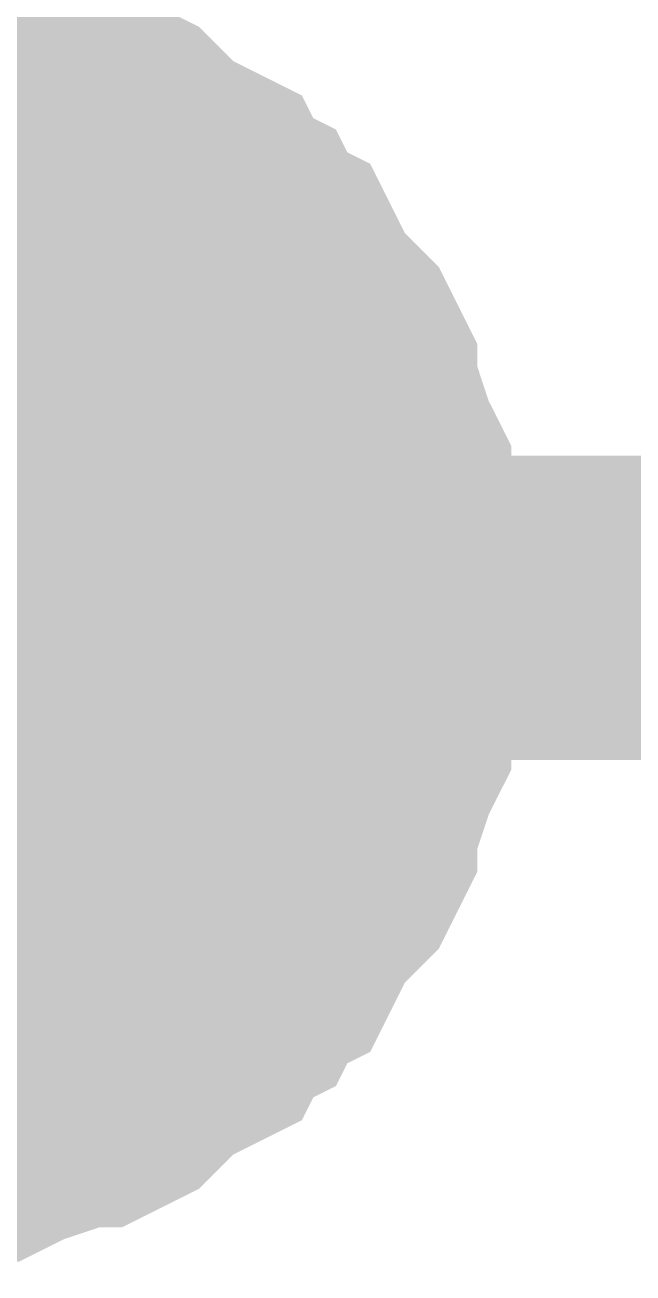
# Model space of a CAD drawing. Header units: inches. Extents: x 0 to 22.3, y 0 to 15.7.
# Drawn here: x 7.00661 to 7.0302, y 5.37418 to 5.42257 of the extents above; entities that cross this region are included whole.
import ezdxf

# ---------------------------------------------------------------- set-up
doc = ezdxf.new("R2010")
doc.units = ezdxf.units.IN
doc.header["$MEASUREMENT"] = 0
doc.layers.add('Sheet', color=255, linetype='Continuous')

msp = doc.modelspace()

# ---------------------------------------------------------------- linework, layer by layer
at = {"layer": 'Sheet'}
for points in [[(7.000135, 5.419859, 0.0118, 0.0118, 0), (7.001019, 5.419859, 0.0118, 0.0118, 0), (7.002345, 5.419859, 0.0118, 0.0118, 0), (7.003229, 5.419417, 0.0118, 0.0118, 0), (7.004113, 5.419417, 0.0118, 0.0118, 0), (7.004997, 5.419417, 0.0118, 0.0118, 0), (7.005881, 5.418975, 0.0118, 0.0118, 0), (7.007207, 5.418533, 0.0118, 0.0118, 0), (7.008092, 5.418091, 0.0118, 0.0118, 0), (7.008976, 5.418091, 0.0118, 0.0118, 0), (7.00986, 5.417649, 0.0118, 0.0118, 0), (7.010302, 5.417207, 0.0118, 0.0118, 0), (7.011186, 5.416323, 0.0118, 0.0118, 0), (7.01207, 5.415881, 0.0118, 0.0118, 0), (7.012954, 5.415439, 0.0118, 0.0118, 0), (7.013396, 5.414555, 0.0118, 0.0118, 0), (7.01428, 5.414113, 0.0118, 0.0118, 0), (7.014722, 5.413229, 0.0118, 0.0118, 0), (7.015606, 5.412787, 0.0118, 0.0118, 0), (7.016048, 5.411903, 0.0118, 0.0118, 0), (7.01649, 5.411019, 0.0118, 0.0118, 0), (7.017374, 5.410135, 0.0118, 0.0118, 0), (7.017816, 5.409693, 0.0118, 0.0118, 0), (7.018258, 5.408809, 0.0118, 0.0118, 0), (7.018258, 5.407925, 0.0118, 0.0118, 0), (7.0187, 5.407041, 0.0118, 0.0118, 0), (7.019142, 5.405715, 0.0118, 0.0118, 0), (7.019585, 5.404831, 0.0118, 0.0118, 0), (7.019585, 5.403947, 0.0118, 0.0118, 0), (7.019585, 5.403063, 0.0118, 0.0118, 0), (7.020027, 5.402179, 0.0118, 0.0118, 0), (7.020027, 5.400853, 0.0118, 0.0118, 0), (7.020027, 5.399969, 0.0118, 0.0118, 0)], [(7.000135, 5.419859, 0.0118, 0.0118, 0), (7.001019, 5.419859, 0.0118, 0.0118, 0), (7.002345, 5.419859, 0.0118, 0.0118, 0), (7.003229, 5.419417, 0.0118, 0.0118, 0), (7.004113, 5.419417, 0.0118, 0.0118, 0), (7.004997, 5.419417, 0.0118, 0.0118, 0), (7.005881, 5.418975, 0.0118, 0.0118, 0), (7.007207, 5.418533, 0.0118, 0.0118, 0), (7.008092, 5.418091, 0.0118, 0.0118, 0), (7.008976, 5.418091, 0.0118, 0.0118, 0), (7.00986, 5.417649, 0.0118, 0.0118, 0), (7.010302, 5.417207, 0.0118, 0.0118, 0), (7.011186, 5.416323, 0.0118, 0.0118, 0), (7.01207, 5.415881, 0.0118, 0.0118, 0), (7.012954, 5.415439, 0.0118, 0.0118, 0), (7.013396, 5.414555, 0.0118, 0.0118, 0), (7.01428, 5.414113, 0.0118, 0.0118, 0), (7.014722, 5.413229, 0.0118, 0.0118, 0), (7.015606, 5.412787, 0.0118, 0.0118, 0), (7.016048, 5.411903, 0.0118, 0.0118, 0), (7.01649, 5.411019, 0.0118, 0.0118, 0), (7.017374, 5.410135, 0.0118, 0.0118, 0), (7.017816, 5.409693, 0.0118, 0.0118, 0), (7.018258, 5.408809, 0.0118, 0.0118, 0), (7.018258, 5.407925, 0.0118, 0.0118, 0), (7.0187, 5.407041, 0.0118, 0.0118, 0), (7.019142, 5.405715, 0.0118, 0.0118, 0), (7.019585, 5.404831, 0.0118, 0.0118, 0), (7.019585, 5.403947, 0.0118, 0.0118, 0), (7.019585, 5.403063, 0.0118, 0.0118, 0), (7.020027, 5.402179, 0.0118, 0.0118, 0), (7.020027, 5.400853, 0.0118, 0.0118, 0), (7.020027, 5.399969, 0.0118, 0.0118, 0)], [(7.000135, 5.419859, 0.0118, 0.0118, 0), (7.001019, 5.419859, 0.0118, 0.0118, 0), (7.002345, 5.419859, 0.0118, 0.0118, 0), (7.003229, 5.419417, 0.0118, 0.0118, 0), (7.004113, 5.419417, 0.0118, 0.0118, 0), (7.004997, 5.419417, 0.0118, 0.0118, 0), (7.005881, 5.418975, 0.0118, 0.0118, 0), (7.007207, 5.418533, 0.0118, 0.0118, 0), (7.008092, 5.418091, 0.0118, 0.0118, 0), (7.008976, 5.418091, 0.0118, 0.0118, 0), (7.00986, 5.417649, 0.0118, 0.0118, 0), (7.010302, 5.417207, 0.0118, 0.0118, 0), (7.011186, 5.416323, 0.0118, 0.0118, 0), (7.01207, 5.415881, 0.0118, 0.0118, 0), (7.012954, 5.415439, 0.0118, 0.0118, 0), (7.013396, 5.414555, 0.0118, 0.0118, 0), (7.01428, 5.414113, 0.0118, 0.0118, 0), (7.014722, 5.413229, 0.0118, 0.0118, 0), (7.015606, 5.412787, 0.0118, 0.0118, 0), (7.016048, 5.411903, 0.0118, 0.0118, 0), (7.01649, 5.411019, 0.0118, 0.0118, 0), (7.017374, 5.410135, 0.0118, 0.0118, 0), (7.017816, 5.409693, 0.0118, 0.0118, 0), (7.018258, 5.408809, 0.0118, 0.0118, 0), (7.018258, 5.407925, 0.0118, 0.0118, 0), (7.0187, 5.407041, 0.0118, 0.0118, 0), (7.019142, 5.405715, 0.0118, 0.0118, 0), (7.019585, 5.404831, 0.0118, 0.0118, 0), (7.019585, 5.403947, 0.0118, 0.0118, 0), (7.019585, 5.403063, 0.0118, 0.0118, 0), (7.020027, 5.402179, 0.0118, 0.0118, 0), (7.020027, 5.400853, 0.0118, 0.0118, 0), (7.020027, 5.399969, 0.0118, 0.0118, 0)], [(7.000135, 5.419859, 0.0118, 0.0118, 0), (7.001019, 5.419859, 0.0118, 0.0118, 0), (7.002345, 5.419859, 0.0118, 0.0118, 0), (7.003229, 5.419417, 0.0118, 0.0118, 0), (7.004113, 5.419417, 0.0118, 0.0118, 0), (7.004997, 5.419417, 0.0118, 0.0118, 0), (7.005881, 5.418975, 0.0118, 0.0118, 0), (7.007207, 5.418533, 0.0118, 0.0118, 0), (7.008092, 5.418091, 0.0118, 0.0118, 0), (7.008976, 5.418091, 0.0118, 0.0118, 0), (7.00986, 5.417649, 0.0118, 0.0118, 0), (7.010302, 5.417207, 0.0118, 0.0118, 0), (7.011186, 5.416323, 0.0118, 0.0118, 0), (7.01207, 5.415881, 0.0118, 0.0118, 0), (7.012954, 5.415439, 0.0118, 0.0118, 0), (7.013396, 5.414555, 0.0118, 0.0118, 0), (7.01428, 5.414113, 0.0118, 0.0118, 0), (7.014722, 5.413229, 0.0118, 0.0118, 0), (7.015606, 5.412787, 0.0118, 0.0118, 0), (7.016048, 5.411903, 0.0118, 0.0118, 0), (7.01649, 5.411019, 0.0118, 0.0118, 0), (7.017374, 5.410135, 0.0118, 0.0118, 0), (7.017816, 5.409693, 0.0118, 0.0118, 0), (7.018258, 5.408809, 0.0118, 0.0118, 0), (7.018258, 5.407925, 0.0118, 0.0118, 0), (7.0187, 5.407041, 0.0118, 0.0118, 0), (7.019142, 5.405715, 0.0118, 0.0118, 0), (7.019585, 5.404831, 0.0118, 0.0118, 0), (7.019585, 5.403947, 0.0118, 0.0118, 0), (7.019585, 5.403063, 0.0118, 0.0118, 0), (7.020027, 5.402179, 0.0118, 0.0118, 0), (7.020027, 5.400853, 0.0118, 0.0118, 0), (7.020027, 5.399969, 0.0118, 0.0118, 0)], [(7.004113, 5.419417, 0.0039, 0.0039, 0), (7.004997, 5.419417, 0.0039, 0.0039, 0), (7.005881, 5.418975, 0.0039, 0.0039, 0), (7.007207, 5.418533, 0.0039, 0.0039, 0), (7.008092, 5.418091, 0.0039, 0.0039, 0), (7.008976, 5.418091, 0.0039, 0.0039, 0), (7.00986, 5.417649, 0.0039, 0.0039, 0), (7.010302, 5.417207, 0.0039, 0.0039, 0), (7.011186, 5.416323, 0.0039, 0.0039, 0), (7.01207, 5.415881, 0.0039, 0.0039, 0), (7.012954, 5.415439, 0.0039, 0.0039, 0), (7.013396, 5.414555, 0.0039, 0.0039, 0), (7.01428, 5.414113, 0.0039, 0.0039, 0), (7.014722, 5.413229, 0.0039, 0.0039, 0), (7.015606, 5.412787, 0.0039, 0.0039, 0), (7.016048, 5.411903, 0.0039, 0.0039, 0), (7.01649, 5.411019, 0.0039, 0.0039, 0), (7.017374, 5.410135, 0.0039, 0.0039, 0), (7.017816, 5.409693, 0.0039, 0.0039, 0), (7.018258, 5.408809, 0.0039, 0.0039, 0), (7.018258, 5.407925, 0.0039, 0.0039, 0), (7.0187, 5.407041, 0.0039, 0.0039, 0), (7.019142, 5.405715, 0.0039, 0.0039, 0), (7.019585, 5.404831, 0.0039, 0.0039, 0), (7.019585, 5.403947, 0.0039, 0.0039, 0), (7.019585, 5.403063, 0.0039, 0.0039, 0), (7.020027, 5.402179, 0.0039, 0.0039, 0), (7.020027, 5.400853, 0.0039, 0.0039, 0), (7.020027, 5.399969, 0.0039, 0.0039, 0)], [(7.004113, 5.419417, 0.0039, 0.0039, 0), (7.004997, 5.419417, 0.0039, 0.0039, 0), (7.005881, 5.418975, 0.0039, 0.0039, 0), (7.007207, 5.418533, 0.0039, 0.0039, 0), (7.008092, 5.418091, 0.0039, 0.0039, 0), (7.008976, 5.418091, 0.0039, 0.0039, 0), (7.00986, 5.417649, 0.0039, 0.0039, 0), (7.010302, 5.417207, 0.0039, 0.0039, 0), (7.011186, 5.416323, 0.0039, 0.0039, 0), (7.01207, 5.415881, 0.0039, 0.0039, 0), (7.012954, 5.415439, 0.0039, 0.0039, 0), (7.013396, 5.414555, 0.0039, 0.0039, 0), (7.01428, 5.414113, 0.0039, 0.0039, 0), (7.014722, 5.413229, 0.0039, 0.0039, 0), (7.015606, 5.412787, 0.0039, 0.0039, 0), (7.016048, 5.411903, 0.0039, 0.0039, 0), (7.01649, 5.411019, 0.0039, 0.0039, 0), (7.017374, 5.410135, 0.0039, 0.0039, 0), (7.017816, 5.409693, 0.0039, 0.0039, 0), (7.018258, 5.408809, 0.0039, 0.0039, 0), (7.018258, 5.407925, 0.0039, 0.0039, 0), (7.0187, 5.407041, 0.0039, 0.0039, 0), (7.019142, 5.405715, 0.0039, 0.0039, 0), (7.019585, 5.404831, 0.0039, 0.0039, 0), (7.019585, 5.403947, 0.0039, 0.0039, 0), (7.019585, 5.403063, 0.0039, 0.0039, 0), (7.020027, 5.402179, 0.0039, 0.0039, 0), (7.020027, 5.400853, 0.0039, 0.0039, 0), (7.020027, 5.399969, 0.0039, 0.0039, 0)], [(7.004113, 5.419417, 0.0039, 0.0039, 0), (7.004997, 5.419417, 0.0039, 0.0039, 0), (7.005881, 5.418975, 0.0039, 0.0039, 0), (7.007207, 5.418533, 0.0039, 0.0039, 0), (7.008092, 5.418091, 0.0039, 0.0039, 0), (7.008976, 5.418091, 0.0039, 0.0039, 0), (7.00986, 5.417649, 0.0039, 0.0039, 0), (7.010302, 5.417207, 0.0039, 0.0039, 0), (7.011186, 5.416323, 0.0039, 0.0039, 0), (7.01207, 5.415881, 0.0039, 0.0039, 0), (7.012954, 5.415439, 0.0039, 0.0039, 0), (7.013396, 5.414555, 0.0039, 0.0039, 0), (7.01428, 5.414113, 0.0039, 0.0039, 0), (7.014722, 5.413229, 0.0039, 0.0039, 0), (7.015606, 5.412787, 0.0039, 0.0039, 0), (7.016048, 5.411903, 0.0039, 0.0039, 0), (7.01649, 5.411019, 0.0039, 0.0039, 0), (7.017374, 5.410135, 0.0039, 0.0039, 0), (7.017816, 5.409693, 0.0039, 0.0039, 0), (7.018258, 5.408809, 0.0039, 0.0039, 0), (7.018258, 5.407925, 0.0039, 0.0039, 0), (7.0187, 5.407041, 0.0039, 0.0039, 0), (7.019142, 5.405715, 0.0039, 0.0039, 0), (7.019585, 5.404831, 0.0039, 0.0039, 0), (7.019585, 5.403947, 0.0039, 0.0039, 0), (7.019585, 5.403063, 0.0039, 0.0039, 0), (7.020027, 5.402179, 0.0039, 0.0039, 0), (7.020027, 5.400853, 0.0039, 0.0039, 0), (7.020027, 5.399969, 0.0039, 0.0039, 0)], [(7.004113, 5.419417, 0.0039, 0.0039, 0), (7.004997, 5.419417, 0.0039, 0.0039, 0), (7.005881, 5.418975, 0.0039, 0.0039, 0), (7.007207, 5.418533, 0.0039, 0.0039, 0), (7.008092, 5.418091, 0.0039, 0.0039, 0), (7.008976, 5.418091, 0.0039, 0.0039, 0), (7.00986, 5.417649, 0.0039, 0.0039, 0), (7.010302, 5.417207, 0.0039, 0.0039, 0), (7.011186, 5.416323, 0.0039, 0.0039, 0), (7.01207, 5.415881, 0.0039, 0.0039, 0), (7.012954, 5.415439, 0.0039, 0.0039, 0), (7.013396, 5.414555, 0.0039, 0.0039, 0), (7.01428, 5.414113, 0.0039, 0.0039, 0), (7.014722, 5.413229, 0.0039, 0.0039, 0), (7.015606, 5.412787, 0.0039, 0.0039, 0), (7.016048, 5.411903, 0.0039, 0.0039, 0), (7.01649, 5.411019, 0.0039, 0.0039, 0), (7.017374, 5.410135, 0.0039, 0.0039, 0), (7.017816, 5.409693, 0.0039, 0.0039, 0), (7.018258, 5.408809, 0.0039, 0.0039, 0), (7.018258, 5.407925, 0.0039, 0.0039, 0), (7.0187, 5.407041, 0.0039, 0.0039, 0), (7.019142, 5.405715, 0.0039, 0.0039, 0), (7.019585, 5.404831, 0.0039, 0.0039, 0), (7.019585, 5.403947, 0.0039, 0.0039, 0), (7.019585, 5.403063, 0.0039, 0.0039, 0), (7.020027, 5.402179, 0.0039, 0.0039, 0), (7.020027, 5.400853, 0.0039, 0.0039, 0), (7.020027, 5.399969, 0.0039, 0.0039, 0)], [(7.020027, 5.399969, 0.0118, 0.0118, 0), (7.020027, 5.399085, 0.0118, 0.0118, 0), (7.020027, 5.397759, 0.0118, 0.0118, 0), (7.019585, 5.396875, 0.0118, 0.0118, 0), (7.019585, 5.395991, 0.0118, 0.0118, 0), (7.019585, 5.395107, 0.0118, 0.0118, 0), (7.019142, 5.394223, 0.0118, 0.0118, 0), (7.0187, 5.392897, 0.0118, 0.0118, 0), (7.018258, 5.392013, 0.0118, 0.0118, 0), (7.018258, 5.391129, 0.0118, 0.0118, 0), (7.017816, 5.390245, 0.0118, 0.0118, 0), (7.017374, 5.389803, 0.0118, 0.0118, 0), (7.01649, 5.388919, 0.0118, 0.0118, 0), (7.016048, 5.388035, 0.0118, 0.0118, 0), (7.015606, 5.387151, 0.0118, 0.0118, 0), (7.014722, 5.386709, 0.0118, 0.0118, 0), (7.01428, 5.385825, 0.0118, 0.0118, 0), (7.013396, 5.385383, 0.0118, 0.0118, 0), (7.012954, 5.384499, 0.0118, 0.0118, 0), (7.01207, 5.384057, 0.0118, 0.0118, 0), (7.011186, 5.383615, 0.0118, 0.0118, 0), (7.010302, 5.382731, 0.0118, 0.0118, 0), (7.00986, 5.382289, 0.0118, 0.0118, 0), (7.008976, 5.381847, 0.0118, 0.0118, 0), (7.008092, 5.381847, 0.0118, 0.0118, 0), (7.007207, 5.381405, 0.0118, 0.0118, 0), (7.005881, 5.380963, 0.0118, 0.0118, 0), (7.004997, 5.380521, 0.0118, 0.0118, 0), (7.004113, 5.380521, 0.0118, 0.0118, 0), (7.003229, 5.380521, 0.0118, 0.0118, 0), (7.002345, 5.380079, 0.0118, 0.0118, 0), (7.001019, 5.380079, 0.0118, 0.0118, 0), (7.000135, 5.380079, 0.0118, 0.0118, 0)], [(7.000135, 5.399969, 0.0118, 0.0118, 0), (7.17032, 5.399969, 0.0118, 0.0118, 0)], [(7.020027, 5.399969, 0.0118, 0.0118, 0), (7.020027, 5.399085, 0.0118, 0.0118, 0), (7.020027, 5.397759, 0.0118, 0.0118, 0), (7.019585, 5.396875, 0.0118, 0.0118, 0), (7.019585, 5.395991, 0.0118, 0.0118, 0), (7.019585, 5.395107, 0.0118, 0.0118, 0), (7.019142, 5.394223, 0.0118, 0.0118, 0), (7.0187, 5.392897, 0.0118, 0.0118, 0), (7.018258, 5.392013, 0.0118, 0.0118, 0), (7.018258, 5.391129, 0.0118, 0.0118, 0), (7.017816, 5.390245, 0.0118, 0.0118, 0), (7.017374, 5.389803, 0.0118, 0.0118, 0), (7.01649, 5.388919, 0.0118, 0.0118, 0), (7.016048, 5.388035, 0.0118, 0.0118, 0), (7.015606, 5.387151, 0.0118, 0.0118, 0), (7.014722, 5.386709, 0.0118, 0.0118, 0), (7.01428, 5.385825, 0.0118, 0.0118, 0), (7.013396, 5.385383, 0.0118, 0.0118, 0), (7.012954, 5.384499, 0.0118, 0.0118, 0), (7.01207, 5.384057, 0.0118, 0.0118, 0), (7.011186, 5.383615, 0.0118, 0.0118, 0), (7.010302, 5.382731, 0.0118, 0.0118, 0), (7.00986, 5.382289, 0.0118, 0.0118, 0), (7.008976, 5.381847, 0.0118, 0.0118, 0), (7.008092, 5.381847, 0.0118, 0.0118, 0), (7.007207, 5.381405, 0.0118, 0.0118, 0), (7.005881, 5.380963, 0.0118, 0.0118, 0), (7.004997, 5.380521, 0.0118, 0.0118, 0), (7.004113, 5.380521, 0.0118, 0.0118, 0), (7.003229, 5.380521, 0.0118, 0.0118, 0), (7.002345, 5.380079, 0.0118, 0.0118, 0), (7.001019, 5.380079, 0.0118, 0.0118, 0), (7.000135, 5.380079, 0.0118, 0.0118, 0)], [(7.020027, 5.399969, 0.0118, 0.0118, 0), (7.020027, 5.399085, 0.0118, 0.0118, 0), (7.020027, 5.397759, 0.0118, 0.0118, 0), (7.019585, 5.396875, 0.0118, 0.0118, 0), (7.019585, 5.395991, 0.0118, 0.0118, 0), (7.019585, 5.395107, 0.0118, 0.0118, 0), (7.019142, 5.394223, 0.0118, 0.0118, 0), (7.0187, 5.392897, 0.0118, 0.0118, 0), (7.018258, 5.392013, 0.0118, 0.0118, 0), (7.018258, 5.391129, 0.0118, 0.0118, 0), (7.017816, 5.390245, 0.0118, 0.0118, 0), (7.017374, 5.389803, 0.0118, 0.0118, 0), (7.01649, 5.388919, 0.0118, 0.0118, 0), (7.016048, 5.388035, 0.0118, 0.0118, 0), (7.015606, 5.387151, 0.0118, 0.0118, 0), (7.014722, 5.386709, 0.0118, 0.0118, 0), (7.01428, 5.385825, 0.0118, 0.0118, 0), (7.013396, 5.385383, 0.0118, 0.0118, 0), (7.012954, 5.384499, 0.0118, 0.0118, 0), (7.01207, 5.384057, 0.0118, 0.0118, 0), (7.011186, 5.383615, 0.0118, 0.0118, 0), (7.010302, 5.382731, 0.0118, 0.0118, 0), (7.00986, 5.382289, 0.0118, 0.0118, 0), (7.008976, 5.381847, 0.0118, 0.0118, 0), (7.008092, 5.381847, 0.0118, 0.0118, 0), (7.007207, 5.381405, 0.0118, 0.0118, 0), (7.005881, 5.380963, 0.0118, 0.0118, 0), (7.004997, 5.380521, 0.0118, 0.0118, 0), (7.004113, 5.380521, 0.0118, 0.0118, 0), (7.003229, 5.380521, 0.0118, 0.0118, 0), (7.002345, 5.380079, 0.0118, 0.0118, 0), (7.001019, 5.380079, 0.0118, 0.0118, 0), (7.000135, 5.380079, 0.0118, 0.0118, 0)], [(7.020027, 5.399969, 0.0118, 0.0118, 0), (7.020027, 5.399085, 0.0118, 0.0118, 0), (7.020027, 5.397759, 0.0118, 0.0118, 0), (7.019585, 5.396875, 0.0118, 0.0118, 0), (7.019585, 5.395991, 0.0118, 0.0118, 0), (7.019585, 5.395107, 0.0118, 0.0118, 0), (7.019142, 5.394223, 0.0118, 0.0118, 0), (7.0187, 5.392897, 0.0118, 0.0118, 0), (7.018258, 5.392013, 0.0118, 0.0118, 0), (7.018258, 5.391129, 0.0118, 0.0118, 0), (7.017816, 5.390245, 0.0118, 0.0118, 0), (7.017374, 5.389803, 0.0118, 0.0118, 0), (7.01649, 5.388919, 0.0118, 0.0118, 0), (7.016048, 5.388035, 0.0118, 0.0118, 0), (7.015606, 5.387151, 0.0118, 0.0118, 0), (7.014722, 5.386709, 0.0118, 0.0118, 0), (7.01428, 5.385825, 0.0118, 0.0118, 0), (7.013396, 5.385383, 0.0118, 0.0118, 0), (7.012954, 5.384499, 0.0118, 0.0118, 0), (7.01207, 5.384057, 0.0118, 0.0118, 0), (7.011186, 5.383615, 0.0118, 0.0118, 0), (7.010302, 5.382731, 0.0118, 0.0118, 0), (7.00986, 5.382289, 0.0118, 0.0118, 0), (7.008976, 5.381847, 0.0118, 0.0118, 0), (7.008092, 5.381847, 0.0118, 0.0118, 0), (7.007207, 5.381405, 0.0118, 0.0118, 0), (7.005881, 5.380963, 0.0118, 0.0118, 0), (7.004997, 5.380521, 0.0118, 0.0118, 0), (7.004113, 5.380521, 0.0118, 0.0118, 0), (7.003229, 5.380521, 0.0118, 0.0118, 0), (7.002345, 5.380079, 0.0118, 0.0118, 0), (7.001019, 5.380079, 0.0118, 0.0118, 0), (7.000135, 5.380079, 0.0118, 0.0118, 0)], [(7.020027, 5.399969, 0.0118, 0.0118, 0), (7.020027, 5.399969, 0.0118, 0.0118, 0), (7.020027, 5.399969, 0.0118, 0.0118, 0), (7.020027, 5.399969, 0.0118, 0.0118, 0), (7.020027, 5.399969, 0.0118, 0.0118, 0), (7.020027, 5.399969, 0.0118, 0.0118, 0), (7.020027, 5.399969, 0.0118, 0.0118, 0), (7.020027, 5.399969, 0.0118, 0.0118, 0), (7.020027, 5.399969, 0.0118, 0.0118, 0), (7.020027, 5.399969, 0.0118, 0.0118, 0), (7.020027, 5.399969, 0.0118, 0.0118, 0), (7.020027, 5.399969, 0.0118, 0.0118, 0), (7.020027, 5.399969, 0.0118, 0.0118, 0), (7.020027, 5.399969, 0.0118, 0.0118, 0), (7.020027, 5.399969, 0.0118, 0.0118, 0), (7.020027, 5.399969, 0.0118, 0.0118, 0), (7.020027, 5.399969, 0.0118, 0.0118, 0), (7.020027, 5.399969, 0.0118, 0.0118, 0), (7.020027, 5.399969, 0.0118, 0.0118, 0), (7.020027, 5.399969, 0.0118, 0.0118, 0), (7.020027, 5.399969, 0.0118, 0.0118, 0), (7.020027, 5.399969, 0.0118, 0.0118, 0), (7.020027, 5.399969, 0.0118, 0.0118, 0), (7.020027, 5.399969, 0.0118, 0.0118, 0), (7.020027, 5.399969, 0.0118, 0.0118, 0), (7.020027, 5.399969, 0.0118, 0.0118, 0), (7.020027, 5.399969, 0.0118, 0.0118, 0), (7.020027, 5.399969, 0.0118, 0.0118, 0), (7.020027, 5.399969, 0.0118, 0.0118, 0), (7.020027, 5.399969, 0.0118, 0.0118, 0), (7.020027, 5.399969, 0.0118, 0.0118, 0), (7.020027, 5.399969, 0.0118, 0.0118, 0), (7.020027, 5.399969, 0.0118, 0.0118, 0)], [(7.020027, 5.399969, 0.0118, 0.0118, 0), (7.020027, 5.399969, 0.0118, 0.0118, 0)], [(7.020027, 5.399969, 0.0118, 0.0118, 0), (7.020027, 5.399969, 0.0118, 0.0118, 0), (7.020027, 5.399969, 0.0118, 0.0118, 0), (7.020027, 5.399969, 0.0118, 0.0118, 0), (7.020027, 5.399969, 0.0118, 0.0118, 0), (7.020027, 5.399969, 0.0118, 0.0118, 0), (7.020027, 5.399969, 0.0118, 0.0118, 0), (7.020027, 5.399969, 0.0118, 0.0118, 0), (7.020027, 5.399969, 0.0118, 0.0118, 0), (7.020027, 5.399969, 0.0118, 0.0118, 0), (7.020027, 5.399969, 0.0118, 0.0118, 0), (7.020027, 5.399969, 0.0118, 0.0118, 0), (7.020027, 5.399969, 0.0118, 0.0118, 0), (7.020027, 5.399969, 0.0118, 0.0118, 0), (7.020027, 5.399969, 0.0118, 0.0118, 0), (7.020027, 5.399969, 0.0118, 0.0118, 0), (7.020027, 5.399969, 0.0118, 0.0118, 0), (7.020027, 5.399969, 0.0118, 0.0118, 0), (7.020027, 5.399969, 0.0118, 0.0118, 0), (7.020027, 5.399969, 0.0118, 0.0118, 0), (7.020027, 5.399969, 0.0118, 0.0118, 0), (7.020027, 5.399969, 0.0118, 0.0118, 0), (7.020027, 5.399969, 0.0118, 0.0118, 0), (7.020027, 5.399969, 0.0118, 0.0118, 0), (7.020027, 5.399969, 0.0118, 0.0118, 0), (7.020027, 5.399969, 0.0118, 0.0118, 0), (7.020027, 5.399969, 0.0118, 0.0118, 0), (7.020027, 5.399969, 0.0118, 0.0118, 0), (7.020027, 5.399969, 0.0118, 0.0118, 0), (7.020027, 5.399969, 0.0118, 0.0118, 0), (7.020027, 5.399969, 0.0118, 0.0118, 0), (7.020027, 5.399969, 0.0118, 0.0118, 0), (7.020027, 5.399969, 0.0118, 0.0118, 0)], [(7.020027, 5.399969, 0.0118, 0.0118, 0), (7.020027, 5.399969, 0.0118, 0.0118, 0)], [(7.020027, 5.399969, 0.0118, 0.0118, 0), (7.020027, 5.399969, 0.0118, 0.0118, 0), (7.020027, 5.399969, 0.0118, 0.0118, 0), (7.020027, 5.399969, 0.0118, 0.0118, 0), (7.020027, 5.399969, 0.0118, 0.0118, 0), (7.020027, 5.399969, 0.0118, 0.0118, 0), (7.020027, 5.399969, 0.0118, 0.0118, 0), (7.020027, 5.399969, 0.0118, 0.0118, 0), (7.020027, 5.399969, 0.0118, 0.0118, 0), (7.020027, 5.399969, 0.0118, 0.0118, 0), (7.020027, 5.399969, 0.0118, 0.0118, 0), (7.020027, 5.399969, 0.0118, 0.0118, 0), (7.020027, 5.399969, 0.0118, 0.0118, 0), (7.020027, 5.399969, 0.0118, 0.0118, 0), (7.020027, 5.399969, 0.0118, 0.0118, 0), (7.020027, 5.399969, 0.0118, 0.0118, 0), (7.020027, 5.399969, 0.0118, 0.0118, 0), (7.020027, 5.399969, 0.0118, 0.0118, 0), (7.020027, 5.399969, 0.0118, 0.0118, 0), (7.020027, 5.399969, 0.0118, 0.0118, 0), (7.020027, 5.399969, 0.0118, 0.0118, 0), (7.020027, 5.399969, 0.0118, 0.0118, 0), (7.020027, 5.399969, 0.0118, 0.0118, 0), (7.020027, 5.399969, 0.0118, 0.0118, 0), (7.020027, 5.399969, 0.0118, 0.0118, 0), (7.020027, 5.399969, 0.0118, 0.0118, 0), (7.020027, 5.399969, 0.0118, 0.0118, 0), (7.020027, 5.399969, 0.0118, 0.0118, 0), (7.020027, 5.399969, 0.0118, 0.0118, 0), (7.020027, 5.399969, 0.0118, 0.0118, 0), (7.020027, 5.399969, 0.0118, 0.0118, 0), (7.020027, 5.399969, 0.0118, 0.0118, 0), (7.020027, 5.399969, 0.0118, 0.0118, 0)], [(7.020027, 5.399969, 0.0118, 0.0118, 0), (7.020027, 5.399969, 0.0118, 0.0118, 0)], [(7.020027, 5.399969, 0.0118, 0.0118, 0), (7.020027, 5.399969, 0.0118, 0.0118, 0), (7.020027, 5.399969, 0.0118, 0.0118, 0), (7.020027, 5.399969, 0.0118, 0.0118, 0), (7.020027, 5.399969, 0.0118, 0.0118, 0), (7.020027, 5.399969, 0.0118, 0.0118, 0), (7.020027, 5.399969, 0.0118, 0.0118, 0), (7.020027, 5.399969, 0.0118, 0.0118, 0), (7.020027, 5.399969, 0.0118, 0.0118, 0), (7.020027, 5.399969, 0.0118, 0.0118, 0), (7.020027, 5.399969, 0.0118, 0.0118, 0), (7.020027, 5.399969, 0.0118, 0.0118, 0), (7.020027, 5.399969, 0.0118, 0.0118, 0), (7.020027, 5.399969, 0.0118, 0.0118, 0), (7.020027, 5.399969, 0.0118, 0.0118, 0), (7.020027, 5.399969, 0.0118, 0.0118, 0), (7.020027, 5.399969, 0.0118, 0.0118, 0), (7.020027, 5.399969, 0.0118, 0.0118, 0), (7.020027, 5.399969, 0.0118, 0.0118, 0), (7.020027, 5.399969, 0.0118, 0.0118, 0), (7.020027, 5.399969, 0.0118, 0.0118, 0), (7.020027, 5.399969, 0.0118, 0.0118, 0), (7.020027, 5.399969, 0.0118, 0.0118, 0), (7.020027, 5.399969, 0.0118, 0.0118, 0), (7.020027, 5.399969, 0.0118, 0.0118, 0), (7.020027, 5.399969, 0.0118, 0.0118, 0), (7.020027, 5.399969, 0.0118, 0.0118, 0), (7.020027, 5.399969, 0.0118, 0.0118, 0), (7.020027, 5.399969, 0.0118, 0.0118, 0), (7.020027, 5.399969, 0.0118, 0.0118, 0), (7.020027, 5.399969, 0.0118, 0.0118, 0), (7.020027, 5.399969, 0.0118, 0.0118, 0), (7.020027, 5.399969, 0.0118, 0.0118, 0)], [(7.020027, 5.399969, 0.0118, 0.0118, 0), (7.020027, 5.399969, 0.0118, 0.0118, 0)], [(7.020027, 5.399969, 0.0039, 0.0039, 0), (7.020027, 5.399085, 0.0039, 0.0039, 0), (7.020027, 5.397759, 0.0039, 0.0039, 0), (7.019585, 5.396875, 0.0039, 0.0039, 0), (7.019585, 5.395991, 0.0039, 0.0039, 0), (7.019585, 5.395107, 0.0039, 0.0039, 0), (7.019142, 5.394223, 0.0039, 0.0039, 0), (7.0187, 5.392897, 0.0039, 0.0039, 0), (7.018258, 5.392013, 0.0039, 0.0039, 0), (7.018258, 5.391129, 0.0039, 0.0039, 0), (7.017816, 5.390245, 0.0039, 0.0039, 0), (7.017374, 5.389803, 0.0039, 0.0039, 0), (7.01649, 5.388919, 0.0039, 0.0039, 0), (7.016048, 5.388035, 0.0039, 0.0039, 0), (7.015606, 5.387151, 0.0039, 0.0039, 0), (7.014722, 5.386709, 0.0039, 0.0039, 0), (7.01428, 5.385825, 0.0039, 0.0039, 0), (7.013396, 5.385383, 0.0039, 0.0039, 0), (7.012954, 5.384499, 0.0039, 0.0039, 0), (7.01207, 5.384057, 0.0039, 0.0039, 0), (7.011186, 5.383615, 0.0039, 0.0039, 0), (7.010302, 5.382731, 0.0039, 0.0039, 0), (7.00986, 5.382289, 0.0039, 0.0039, 0), (7.008976, 5.381847, 0.0039, 0.0039, 0), (7.008092, 5.381847, 0.0039, 0.0039, 0), (7.007207, 5.381405, 0.0039, 0.0039, 0), (7.005881, 5.380963, 0.0039, 0.0039, 0), (7.004997, 5.380521, 0.0039, 0.0039, 0), (7.004113, 5.380521, 0.0039, 0.0039, 0)], [(7.020027, 5.399969, 0.0039, 0.0039, 0), (7.020027, 5.399085, 0.0039, 0.0039, 0), (7.020027, 5.397759, 0.0039, 0.0039, 0), (7.019585, 5.396875, 0.0039, 0.0039, 0), (7.019585, 5.395991, 0.0039, 0.0039, 0), (7.019585, 5.395107, 0.0039, 0.0039, 0), (7.019142, 5.394223, 0.0039, 0.0039, 0), (7.0187, 5.392897, 0.0039, 0.0039, 0), (7.018258, 5.392013, 0.0039, 0.0039, 0), (7.018258, 5.391129, 0.0039, 0.0039, 0), (7.017816, 5.390245, 0.0039, 0.0039, 0), (7.017374, 5.389803, 0.0039, 0.0039, 0), (7.01649, 5.388919, 0.0039, 0.0039, 0), (7.016048, 5.388035, 0.0039, 0.0039, 0), (7.015606, 5.387151, 0.0039, 0.0039, 0), (7.014722, 5.386709, 0.0039, 0.0039, 0), (7.01428, 5.385825, 0.0039, 0.0039, 0), (7.013396, 5.385383, 0.0039, 0.0039, 0), (7.012954, 5.384499, 0.0039, 0.0039, 0), (7.01207, 5.384057, 0.0039, 0.0039, 0), (7.011186, 5.383615, 0.0039, 0.0039, 0), (7.010302, 5.382731, 0.0039, 0.0039, 0), (7.00986, 5.382289, 0.0039, 0.0039, 0), (7.008976, 5.381847, 0.0039, 0.0039, 0), (7.008092, 5.381847, 0.0039, 0.0039, 0), (7.007207, 5.381405, 0.0039, 0.0039, 0), (7.005881, 5.380963, 0.0039, 0.0039, 0), (7.004997, 5.380521, 0.0039, 0.0039, 0), (7.004113, 5.380521, 0.0039, 0.0039, 0)], [(7.020027, 5.399969, 0.0039, 0.0039, 0), (7.020027, 5.399085, 0.0039, 0.0039, 0), (7.020027, 5.397759, 0.0039, 0.0039, 0), (7.019585, 5.396875, 0.0039, 0.0039, 0), (7.019585, 5.395991, 0.0039, 0.0039, 0), (7.019585, 5.395107, 0.0039, 0.0039, 0), (7.019142, 5.394223, 0.0039, 0.0039, 0), (7.0187, 5.392897, 0.0039, 0.0039, 0), (7.018258, 5.392013, 0.0039, 0.0039, 0), (7.018258, 5.391129, 0.0039, 0.0039, 0), (7.017816, 5.390245, 0.0039, 0.0039, 0), (7.017374, 5.389803, 0.0039, 0.0039, 0), (7.01649, 5.388919, 0.0039, 0.0039, 0), (7.016048, 5.388035, 0.0039, 0.0039, 0), (7.015606, 5.387151, 0.0039, 0.0039, 0), (7.014722, 5.386709, 0.0039, 0.0039, 0), (7.01428, 5.385825, 0.0039, 0.0039, 0), (7.013396, 5.385383, 0.0039, 0.0039, 0), (7.012954, 5.384499, 0.0039, 0.0039, 0), (7.01207, 5.384057, 0.0039, 0.0039, 0), (7.011186, 5.383615, 0.0039, 0.0039, 0), (7.010302, 5.382731, 0.0039, 0.0039, 0), (7.00986, 5.382289, 0.0039, 0.0039, 0), (7.008976, 5.381847, 0.0039, 0.0039, 0), (7.008092, 5.381847, 0.0039, 0.0039, 0), (7.007207, 5.381405, 0.0039, 0.0039, 0), (7.005881, 5.380963, 0.0039, 0.0039, 0), (7.004997, 5.380521, 0.0039, 0.0039, 0), (7.004113, 5.380521, 0.0039, 0.0039, 0)], [(7.020027, 5.399969, 0.0039, 0.0039, 0), (7.020027, 5.399085, 0.0039, 0.0039, 0), (7.020027, 5.397759, 0.0039, 0.0039, 0), (7.019585, 5.396875, 0.0039, 0.0039, 0), (7.019585, 5.395991, 0.0039, 0.0039, 0), (7.019585, 5.395107, 0.0039, 0.0039, 0), (7.019142, 5.394223, 0.0039, 0.0039, 0), (7.0187, 5.392897, 0.0039, 0.0039, 0), (7.018258, 5.392013, 0.0039, 0.0039, 0), (7.018258, 5.391129, 0.0039, 0.0039, 0), (7.017816, 5.390245, 0.0039, 0.0039, 0), (7.017374, 5.389803, 0.0039, 0.0039, 0), (7.01649, 5.388919, 0.0039, 0.0039, 0), (7.016048, 5.388035, 0.0039, 0.0039, 0), (7.015606, 5.387151, 0.0039, 0.0039, 0), (7.014722, 5.386709, 0.0039, 0.0039, 0), (7.01428, 5.385825, 0.0039, 0.0039, 0), (7.013396, 5.385383, 0.0039, 0.0039, 0), (7.012954, 5.384499, 0.0039, 0.0039, 0), (7.01207, 5.384057, 0.0039, 0.0039, 0), (7.011186, 5.383615, 0.0039, 0.0039, 0), (7.010302, 5.382731, 0.0039, 0.0039, 0), (7.00986, 5.382289, 0.0039, 0.0039, 0), (7.008976, 5.381847, 0.0039, 0.0039, 0), (7.008092, 5.381847, 0.0039, 0.0039, 0), (7.007207, 5.381405, 0.0039, 0.0039, 0), (7.005881, 5.380963, 0.0039, 0.0039, 0), (7.004997, 5.380521, 0.0039, 0.0039, 0), (7.004113, 5.380521, 0.0039, 0.0039, 0)], [(7.020027, 5.399969, 0.0039, 0.0039, 0), (7.020027, 5.399969, 0.0039, 0.0039, 0), (7.020027, 5.399969, 0.0039, 0.0039, 0), (7.020027, 5.399969, 0.0039, 0.0039, 0), (7.020027, 5.399969, 0.0039, 0.0039, 0), (7.020027, 5.399969, 0.0039, 0.0039, 0), (7.020027, 5.399969, 0.0039, 0.0039, 0), (7.020027, 5.399969, 0.0039, 0.0039, 0), (7.020027, 5.399969, 0.0039, 0.0039, 0), (7.020027, 5.399969, 0.0039, 0.0039, 0), (7.020027, 5.399969, 0.0039, 0.0039, 0), (7.020027, 5.399969, 0.0039, 0.0039, 0), (7.020027, 5.399969, 0.0039, 0.0039, 0), (7.020027, 5.399969, 0.0039, 0.0039, 0), (7.020027, 5.399969, 0.0039, 0.0039, 0), (7.020027, 5.399969, 0.0039, 0.0039, 0), (7.020027, 5.399969, 0.0039, 0.0039, 0), (7.020027, 5.399969, 0.0039, 0.0039, 0), (7.020027, 5.399969, 0.0039, 0.0039, 0), (7.020027, 5.399969, 0.0039, 0.0039, 0), (7.020027, 5.399969, 0.0039, 0.0039, 0), (7.020027, 5.399969, 0.0039, 0.0039, 0), (7.020027, 5.399969, 0.0039, 0.0039, 0), (7.020027, 5.399969, 0.0039, 0.0039, 0), (7.020027, 5.399969, 0.0039, 0.0039, 0), (7.020027, 5.399969, 0.0039, 0.0039, 0), (7.020027, 5.399969, 0.0039, 0.0039, 0), (7.020027, 5.399969, 0.0039, 0.0039, 0), (7.020027, 5.399969, 0.0039, 0.0039, 0), (7.020027, 5.399969, 0.0039, 0.0039, 0), (7.020027, 5.399969, 0.0039, 0.0039, 0), (7.020027, 5.399969, 0.0039, 0.0039, 0), (7.020027, 5.399969, 0.0039, 0.0039, 0)], [(7.020027, 5.399969, 0.0039, 0.0039, 0), (7.020027, 5.399969, 0.0039, 0.0039, 0)], [(7.020027, 5.399969, 0.0039, 0.0039, 0), (7.020027, 5.399969, 0.0039, 0.0039, 0), (7.020027, 5.399969, 0.0039, 0.0039, 0), (7.020027, 5.399969, 0.0039, 0.0039, 0), (7.020027, 5.399969, 0.0039, 0.0039, 0), (7.020027, 5.399969, 0.0039, 0.0039, 0), (7.020027, 5.399969, 0.0039, 0.0039, 0), (7.020027, 5.399969, 0.0039, 0.0039, 0), (7.020027, 5.399969, 0.0039, 0.0039, 0), (7.020027, 5.399969, 0.0039, 0.0039, 0), (7.020027, 5.399969, 0.0039, 0.0039, 0), (7.020027, 5.399969, 0.0039, 0.0039, 0), (7.020027, 5.399969, 0.0039, 0.0039, 0), (7.020027, 5.399969, 0.0039, 0.0039, 0), (7.020027, 5.399969, 0.0039, 0.0039, 0), (7.020027, 5.399969, 0.0039, 0.0039, 0), (7.020027, 5.399969, 0.0039, 0.0039, 0), (7.020027, 5.399969, 0.0039, 0.0039, 0), (7.020027, 5.399969, 0.0039, 0.0039, 0), (7.020027, 5.399969, 0.0039, 0.0039, 0), (7.020027, 5.399969, 0.0039, 0.0039, 0), (7.020027, 5.399969, 0.0039, 0.0039, 0), (7.020027, 5.399969, 0.0039, 0.0039, 0), (7.020027, 5.399969, 0.0039, 0.0039, 0), (7.020027, 5.399969, 0.0039, 0.0039, 0), (7.020027, 5.399969, 0.0039, 0.0039, 0), (7.020027, 5.399969, 0.0039, 0.0039, 0), (7.020027, 5.399969, 0.0039, 0.0039, 0), (7.020027, 5.399969, 0.0039, 0.0039, 0), (7.020027, 5.399969, 0.0039, 0.0039, 0), (7.020027, 5.399969, 0.0039, 0.0039, 0), (7.020027, 5.399969, 0.0039, 0.0039, 0), (7.020027, 5.399969, 0.0039, 0.0039, 0)], [(7.020027, 5.399969, 0.0039, 0.0039, 0), (7.020027, 5.399969, 0.0039, 0.0039, 0)], [(7.020027, 5.399969, 0.0039, 0.0039, 0), (7.020027, 5.399969, 0.0039, 0.0039, 0), (7.020027, 5.399969, 0.0039, 0.0039, 0), (7.020027, 5.399969, 0.0039, 0.0039, 0), (7.020027, 5.399969, 0.0039, 0.0039, 0), (7.020027, 5.399969, 0.0039, 0.0039, 0), (7.020027, 5.399969, 0.0039, 0.0039, 0), (7.020027, 5.399969, 0.0039, 0.0039, 0), (7.020027, 5.399969, 0.0039, 0.0039, 0), (7.020027, 5.399969, 0.0039, 0.0039, 0), (7.020027, 5.399969, 0.0039, 0.0039, 0), (7.020027, 5.399969, 0.0039, 0.0039, 0), (7.020027, 5.399969, 0.0039, 0.0039, 0), (7.020027, 5.399969, 0.0039, 0.0039, 0), (7.020027, 5.399969, 0.0039, 0.0039, 0), (7.020027, 5.399969, 0.0039, 0.0039, 0), (7.020027, 5.399969, 0.0039, 0.0039, 0), (7.020027, 5.399969, 0.0039, 0.0039, 0), (7.020027, 5.399969, 0.0039, 0.0039, 0), (7.020027, 5.399969, 0.0039, 0.0039, 0), (7.020027, 5.399969, 0.0039, 0.0039, 0), (7.020027, 5.399969, 0.0039, 0.0039, 0), (7.020027, 5.399969, 0.0039, 0.0039, 0), (7.020027, 5.399969, 0.0039, 0.0039, 0), (7.020027, 5.399969, 0.0039, 0.0039, 0), (7.020027, 5.399969, 0.0039, 0.0039, 0), (7.020027, 5.399969, 0.0039, 0.0039, 0), (7.020027, 5.399969, 0.0039, 0.0039, 0), (7.020027, 5.399969, 0.0039, 0.0039, 0), (7.020027, 5.399969, 0.0039, 0.0039, 0), (7.020027, 5.399969, 0.0039, 0.0039, 0), (7.020027, 5.399969, 0.0039, 0.0039, 0), (7.020027, 5.399969, 0.0039, 0.0039, 0)], [(7.020027, 5.399969, 0.0039, 0.0039, 0), (7.020027, 5.399969, 0.0039, 0.0039, 0)], [(7.020027, 5.399969, 0.0039, 0.0039, 0), (7.020027, 5.399969, 0.0039, 0.0039, 0), (7.020027, 5.399969, 0.0039, 0.0039, 0), (7.020027, 5.399969, 0.0039, 0.0039, 0), (7.020027, 5.399969, 0.0039, 0.0039, 0), (7.020027, 5.399969, 0.0039, 0.0039, 0), (7.020027, 5.399969, 0.0039, 0.0039, 0), (7.020027, 5.399969, 0.0039, 0.0039, 0), (7.020027, 5.399969, 0.0039, 0.0039, 0), (7.020027, 5.399969, 0.0039, 0.0039, 0), (7.020027, 5.399969, 0.0039, 0.0039, 0), (7.020027, 5.399969, 0.0039, 0.0039, 0), (7.020027, 5.399969, 0.0039, 0.0039, 0), (7.020027, 5.399969, 0.0039, 0.0039, 0), (7.020027, 5.399969, 0.0039, 0.0039, 0), (7.020027, 5.399969, 0.0039, 0.0039, 0), (7.020027, 5.399969, 0.0039, 0.0039, 0), (7.020027, 5.399969, 0.0039, 0.0039, 0), (7.020027, 5.399969, 0.0039, 0.0039, 0), (7.020027, 5.399969, 0.0039, 0.0039, 0), (7.020027, 5.399969, 0.0039, 0.0039, 0), (7.020027, 5.399969, 0.0039, 0.0039, 0), (7.020027, 5.399969, 0.0039, 0.0039, 0), (7.020027, 5.399969, 0.0039, 0.0039, 0), (7.020027, 5.399969, 0.0039, 0.0039, 0), (7.020027, 5.399969, 0.0039, 0.0039, 0), (7.020027, 5.399969, 0.0039, 0.0039, 0), (7.020027, 5.399969, 0.0039, 0.0039, 0), (7.020027, 5.399969, 0.0039, 0.0039, 0), (7.020027, 5.399969, 0.0039, 0.0039, 0), (7.020027, 5.399969, 0.0039, 0.0039, 0), (7.020027, 5.399969, 0.0039, 0.0039, 0), (7.020027, 5.399969, 0.0039, 0.0039, 0)], [(7.020027, 5.399969, 0.0039, 0.0039, 0), (7.020027, 5.399969, 0.0039, 0.0039, 0)]]:
    msp.add_lwpolyline(points, format="xyseb", dxfattribs=at)
msp.add_lwpolyline([(6.99, 5.4, 0.02, 0.02, 1), (7.01, 5.4, 0.02, 0.02, 1)], format="xyseb", close=True, dxfattribs=at)

doc.saveas('drawing.dxf')
